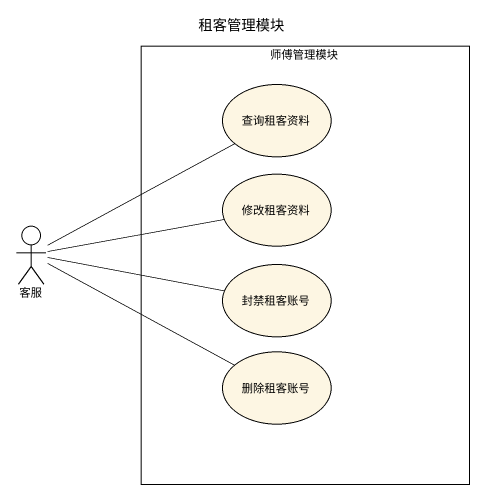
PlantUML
@startuml
title 租客管理模块
rectangle 师傅管理模块 {
  usecase 查询租客资料
  usecase 修改租客资料
  usecase 封禁租客账号
  usecase 删除租客账号
}
actor 客服
客服 -up- 查询租客资料
客服 -right- 修改租客资料
客服 -right- 封禁租客账号
客服 -right- 删除租客账号
@enduml
